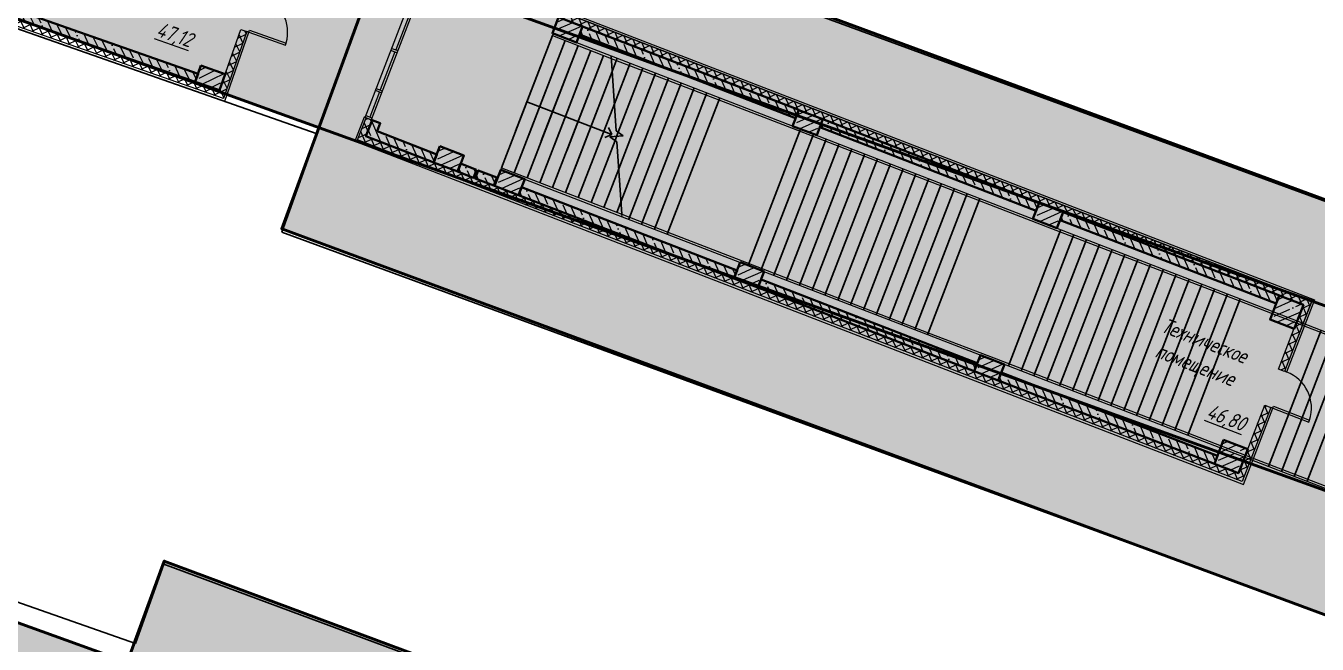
# Model space of a CAD drawing. Extents: x 11425 to 15501, y 6544 to 9114.
# Drawn here: x 11450.72 to 11480.8, y 9056.62 to 9071.02 of the extents above; entities that cross this region are included whole.
import ezdxf

# ---------------------------------------------------------------- set-up
doc = ezdxf.new("R2010")
doc.units = 0
for name, pattern in [('DASHED2', [0.375, 0.25, -0.125]), ('Overhead', [3.96875, 2.38125, -1.5875]), ('Сверху', [3.96875, 2.38125, -1.5875])]:
    doc.linetypes.add(name, pattern=pattern)
for name, color, linetype, lineweight in [('_Сверху_ - Верхние поручни', 7, 'Сверху', 9), ('Верхние поручни', 7, 'Continuous', 9), ('МГТ-АМ-АР-Разрезы', 7, 'Continuous', 9), ('МГТ-АМ-АР-Стены монолитные', 5, 'Continuous', 40), ('МГТ-АМ-АР-Штриховка монолит', 250, 'Continuous', 5), ('МГТ-АР-ЖД пути', 160, 'Continuous', 13), ('МГТ_АР_Двери_в плане', 250, 'Continuous', 9), ('МГТ_АР_Облицовка', 124, 'Continuous', 9), ('МГТ_АР_Окна', 150, 'Continuous', 9), ('МГТ_АР_Утеплитель_Линии', 192, 'Continuous', 9), ('МГТ_АР_Утеплитель_Штриховка', 194, 'Continuous', 9)]:
    doc.layers.add(name, color=color, linetype=linetype, lineweight=lineweight)
doc.layers.add('МГТ_АР_Лестницы', color=7, linetype='Continuous')
doc.styles.add('СПДС_3.5 мм', font='spds.shx', dxfattribs={"oblique": 15, "height": 350})
pattern_1 = [(23.90026, (11052.9858, 9052.29846), (-0.06431688, 0.145137525), []), (113.90026, (11052.9858, 9052.29846), (-0.145137525, -0.06431688), [])]

msp = doc.modelspace()

# ---------------------------------------------------------------- hatches: boundary and pattern name
at = {"transparency": 33554559}
h = msp.add_hatch(color=1, dxfattribs=at)
h.dxf.hatch_style = 1
h.paths.add_polyline_path([(11439.834, 9093.317), (11441.203, 9097.066), (11491.258, 9079.092), (11489.889, 9075.282)])
h.paths.add_polyline_path([(11445.667, 9109.446), (11447.035, 9113.255), (11497.091, 9095.221), (11495.722, 9091.412)])
h.paths.add_polyline_path([(11434.001, 9077.127), (11435.37, 9080.937), (11485.425, 9062.902), (11484.056, 9059.093)])
h.paths.add_polyline_path([(11428.168, 9060.938), (11429.537, 9064.688), (11479.592, 9046.654), (11478.223, 9042.904)])
h = msp.add_hatch(color=1, dxfattribs=at)
h.dxf.hatch_style = 1
h.paths.add_polyline_path([(11498.125, 9015.995), (11501.706, 9031.662), (11450.845, 9050.106), (11453.94, 9058.558), (11503.253, 9040.231), (11504.751, 9048.526), (11456.678, 9066.295), (11459.794, 9074.785), (11506.392, 9057.611), (11507.853, 9065.698), (11462.51, 9082.484), (11465.691, 9090.965), (11509.366, 9074.079), (11510.782, 9081.92), (11468.343, 9098.614), (11471.379, 9107.125), (11512.381, 9090.77), (11513.556, 9097.033), (11524.77, 9091.732), (11513.164, 9031.033), (11509.043, 9009.313)])
at = {"layer": 'МГТ-АМ-АР-Штриховка монолит', "lineweight": 9, "transparency": 33554559}
h = msp.add_hatch(dxfattribs=at)
h.set_pattern_fill('ANSI35', color=1, scale=0.05, angle=-109.2985, style=0)
h.set_pattern_definition([(295.70146, (11321.4106, 9240.53823), (0.28608843, 0.13769407), []), (295.70146, (11321.3364, 9240.32634), (0.28608843, 0.13769407), [0.396875, -0.079375, 0, -0.079375])])
h.paths.add_polyline_path([(11454.731, 9069.904), (11454.665, 9069.716), (11449.569, 9071.502), (11449.635, 9071.69)])
at = {"layer": 'МГТ-АМ-АР-Штриховка монолит', "lineweight": 9}
h = msp.add_hatch(dxfattribs=at)
h.set_pattern_fill('ANSI35', color=1, scale=0.05, angle=-21.0997, style=0)
h.set_pattern_definition([(23.90026, (11082.37482, 9040.95833), (-0.12863376, 0.29027505), []), (23.90026, (11082.58428, 9040.8775), (-0.12863376, 0.29027505), [0.396875, -0.079375, 0, -0.079375])])
h.paths.add_polyline_path([(11463.129, 9071.218), (11462.985, 9070.845), (11463.545, 9070.629), (11463.689, 9071.002)])
at = {"layer": 'МГТ-АМ-АР-Штриховка монолит', "lineweight": 9, "transparency": 33554559}
h = msp.add_hatch(dxfattribs=at)
h.set_pattern_fill('ANSI35', color=1, scale=0.05, angle=-111.0997, style=0)
h.set_pattern_definition([(293.90026, (11340.8333, 9243.79864), (0.29027505, 0.12863376), []), (293.90026, (11340.7525, 9243.58918), (0.29027505, 0.12863376), [0.396875, -0.079375, 0, -0.079375])])
h.paths.add_polyline_path([(11468.725, 9069.059), (11468.653, 9068.872), (11463.615, 9070.817), (11463.687, 9071.004)])
at = {"layer": 'МГТ-АМ-АР-Штриховка монолит', "lineweight": 9}
h = msp.add_hatch(dxfattribs=at)
h.set_pattern_fill('ANSI35', color=1, scale=0.05, angle=-19.2985, style=0)
h.set_pattern_definition([(25.701465, (11075.1811, 9027.88104), (-0.13769407, 0.28608843), []), (25.701465, (11075.393, 9027.80684), (-0.13769407, 0.28608843), [0.396875, -0.079375, 0, -0.079375])])
h.paths.add_polyline_path([(11454.796, 9070.093), (11454.664, 9069.716), (11455.23, 9069.518), (11455.363, 9069.895)])
h = msp.add_hatch(dxfattribs=at)
h.set_pattern_fill('ANSI35', color=1, scale=0.05, angle=-21.0997, style=0)
h.set_pattern_definition([(23.90026, (11087.97256, 9038.79838), (-0.12863376, 0.29027505), []), (23.90026, (11088.182, 9038.71756), (-0.12863376, 0.29027505), [0.396875, -0.079375, 0, -0.079375])])
h.paths.add_polyline_path([(11468.727, 9069.058), (11468.583, 9068.685), (11469.143, 9068.469), (11469.287, 9068.842)])
at = {"layer": 'МГТ-АМ-АР-Штриховка монолит', "lineweight": 9, "transparency": 33554559}
h = msp.add_hatch(dxfattribs=at)
h.set_pattern_fill('ANSI35', color=1, scale=0.05, angle=-111.0997, style=0)
h.set_pattern_definition([(293.90026, (11338.32385, 9244.21456), (0.29027505, 0.12863376), []), (293.90026, (11338.24303, 9244.0051), (0.29027505, 0.12863376), [0.396875, -0.079375, 0, -0.079375])])
h.paths.add_polyline_path([(11460.219, 9067.839), (11460.291, 9068.026), (11458.9, 9068.562), (11458.972, 9068.749), (11458.785, 9068.821), (11458.641, 9068.447)])
h = msp.add_hatch(dxfattribs=at)
h.set_pattern_fill('ANSI35', color=1, scale=0.05, angle=-111.0997, style=0)
h.set_pattern_definition([(293.90026, (11346.43353, 9241.63772), (0.29027505, 0.12863376), []), (293.90026, (11346.3527, 9241.42826), (0.29027505, 0.12863376), [0.396875, -0.079375, 0, -0.079375])])
h.paths.add_polyline_path([(11474.325, 9066.898), (11474.253, 9066.711), (11469.215, 9068.656), (11469.287, 9068.843)])
at = {"layer": 'МГТ-АМ-АР-Штриховка монолит', "lineweight": 9}
h = msp.add_hatch(dxfattribs=at)
h.set_pattern_fill('ANSI35', color=1, scale=0.05, angle=-21.0997, style=0)
h.set_pattern_definition([(23.90026, (11079.60742, 9037.9531), (-0.12863376, 0.29027505), []), (23.90026, (11079.81687, 9037.87227), (-0.12863376, 0.29027505), [0.396875, -0.079375, 0, -0.079375])])
h.paths.add_polyline_path([(11460.362, 9068.213), (11460.218, 9067.84), (11460.778, 9067.624), (11460.922, 9067.997)])
at = {"layer": 'МГТ-АМ-АР-Штриховка монолит', "lineweight": 9, "transparency": 33554559}
h = msp.add_hatch(dxfattribs=at)
h.set_pattern_fill('ANSI35', color=1, scale=0.05, angle=-111.0997, style=0)
h.set_pattern_definition([(293.90026, (11337.99352, 9240.6059), (0.29027505, 0.12863376), []), (293.90026, (11337.9127, 9240.39643), (0.29027505, 0.12863376), [0.396875, -0.079375, 0, -0.079375])])
h.paths.add_polyline_path([(11461.215, 9067.668), (11461.143, 9067.481), (11460.775, 9067.624), (11460.847, 9067.811)])
h = msp.add_hatch(dxfattribs=at)
h.set_pattern_fill('ANSI35', color=1, scale=0.05, angle=-111.0997, style=0)
h.set_pattern_definition([(293.90026, (11338.40583, 9240.4468), (0.29027505, 0.12863376), []), (293.90026, (11338.325, 9240.23734), (0.29027505, 0.12863376), [0.396875, -0.079375, 0, -0.079375])])
h.paths.add_polyline_path([(11461.689, 9067.485), (11461.617, 9067.298), (11461.187, 9067.465), (11461.259, 9067.652)])
at = {"layer": 'МГТ-АМ-АР-Штриховка монолит', "lineweight": 9}
h = msp.add_hatch(dxfattribs=at)
h.set_pattern_fill('ANSI35', color=1, scale=0.05, angle=-21.0997, style=0)
h.set_pattern_definition([(23.90026, (11081.02566, 9037.40628), (-0.12863376, 0.29027505), []), (23.90026, (11081.2351, 9037.32546), (-0.12863376, 0.29027505), [0.396875, -0.079375, 0, -0.079375])])
h.paths.add_polyline_path([(11461.78, 9067.666), (11461.636, 9067.293), (11462.196, 9067.077), (11462.34, 9067.45)])
at = {"layer": 'МГТ-АМ-АР-Штриховка монолит', "lineweight": 9, "transparency": 33554559}
h = msp.add_hatch(dxfattribs=at)
h.set_pattern_fill('ANSI35', color=1, scale=0.05, angle=-111.0997, style=0)
h.set_pattern_definition([(293.90026, (11339.4146, 9240.0589), (0.29027505, 0.12863376), []), (293.90026, (11339.33377, 9239.84945), (0.29027505, 0.12863376), [0.396875, -0.079375, 0, -0.079375])])
h.paths.add_polyline_path([(11467.288, 9065.326), (11467.216, 9065.139), (11462.196, 9067.077), (11462.268, 9067.264)])
at = {"layer": 'МГТ-АМ-АР-Штриховка монолит', "lineweight": 9}
h = msp.add_hatch(dxfattribs=at)
h.set_pattern_fill('ANSI35', color=1, scale=0.05, angle=-21.0997, style=0)
h.set_pattern_definition([(23.90026, (11093.5703, 9036.63842), (-0.12863376, 0.29027505), []), (23.90026, (11093.77974, 9036.5576), (-0.12863376, 0.29027505), [0.396875, -0.079375, 0, -0.079375])])
h.paths.add_polyline_path([(11474.325, 9066.898), (11474.181, 9066.525), (11474.741, 9066.309), (11474.885, 9066.682)])
at = {"layer": 'МГТ-АМ-АР-Штриховка монолит', "lineweight": 9, "transparency": 33554559}
h = msp.add_hatch(dxfattribs=at)
h.set_pattern_fill('ANSI35', color=1, scale=0.05, angle=-111.0997, style=0)
h.set_pattern_definition([(293.90026, (11352.03126, 9239.47777), (0.29027505, 0.12863376), []), (293.90026, (11351.95044, 9239.2683), (0.29027505, 0.12863376), [0.396875, -0.079375, 0, -0.079375])])
h.paths.add_polyline_path([(11479.923, 9064.738), (11479.851, 9064.551), (11474.813, 9066.496), (11474.885, 9066.683)])
at = {"layer": 'МГТ-АМ-АР-Штриховка монолит', "lineweight": 9}
h = msp.add_hatch(dxfattribs=at)
h.set_pattern_fill('ANSI35', color=1, scale=0.05, angle=-21.0997, style=0)
h.set_pattern_definition([(23.90026, (11086.60458, 9035.25315), (-0.12863376, 0.29027505), []), (23.90026, (11086.81404, 9035.17233), (-0.12863376, 0.29027505), [0.396875, -0.079375, 0, -0.079375])])
h.paths.add_polyline_path([(11467.359, 9065.513), (11467.215, 9065.14), (11467.775, 9064.924), (11467.919, 9065.297)])
at = {"layer": 'МГТ-АМ-АР-Штриховка монолит', "lineweight": 9, "transparency": 33554559}
h = msp.add_hatch(dxfattribs=at)
h.set_pattern_fill('ANSI35', color=1, scale=0.05, angle=-111.0997, style=0)
h.set_pattern_definition([(293.90026, (11344.9932, 9237.90497), (0.29027505, 0.12863376), []), (293.90026, (11344.91238, 9237.6955), (0.29027505, 0.12863376), [0.396875, -0.079375, 0, -0.079375])])
h.paths.add_polyline_path([(11472.885, 9063.165), (11472.813, 9062.978), (11467.775, 9064.924), (11467.847, 9065.11)])
at = {"layer": 'МГТ-АМ-АР-Штриховка монолит', "lineweight": 9}
h = msp.add_hatch(dxfattribs=at)
h.set_pattern_fill('ANSI35', color=1, scale=0.05, angle=-21.0997, style=0)
h.set_pattern_definition([(23.90026, (11099.09602, 9034.29188), (-0.12863376, 0.29027505), []), (23.90026, (11099.30547, 9034.21106), (-0.12863376, 0.29027505), [0.396875, -0.079375, 0, -0.079375])])
h.paths.add_polyline_path([(11479.922, 9064.738), (11479.707, 9064.179), (11480.267, 9063.963), (11480.483, 9064.523)])
h = msp.add_hatch(dxfattribs=at)
h.set_pattern_fill('ANSI35', color=1, scale=0.05, angle=-21.0997, style=0)
h.set_pattern_definition([(23.90026, (11092.2023, 9033.0932), (-0.12863376, 0.29027505), []), (23.90026, (11092.41177, 9033.01237), (-0.12863376, 0.29027505), [0.396875, -0.079375, 0, -0.079375])])
h.paths.add_polyline_path([(11472.957, 9063.353), (11472.813, 9062.98), (11473.373, 9062.764), (11473.517, 9063.137)])
at = {"layer": 'МГТ-АМ-АР-Штриховка монолит', "lineweight": 9, "transparency": 33554559}
h = msp.add_hatch(dxfattribs=at)
h.set_pattern_fill('ANSI35', color=1, scale=0.05, angle=-111.0997, style=0)
h.set_pattern_definition([(293.90026, (11350.5914, 9235.7462), (0.29027505, 0.12863376), []), (293.90026, (11350.51057, 9235.53674), (0.29027505, 0.12863376), [0.396875, -0.079375, 0, -0.079375])])
h.paths.add_polyline_path([(11478.483, 9061.006), (11478.411, 9060.82), (11473.373, 9062.765), (11473.445, 9062.951)])
at = {"layer": 'МГТ-АМ-АР-Штриховка монолит', "lineweight": 9}
h = msp.add_hatch(dxfattribs=at)
h.set_pattern_fill('ANSI35', color=1, scale=0.05, angle=-21.0997, style=0)
h.set_pattern_definition([(23.90026, (11097.79958, 9030.9334), (-0.12863376, 0.29027505), []), (23.90026, (11098.00903, 9030.85257), (-0.12863376, 0.29027505), [0.396875, -0.079375, 0, -0.079375])])
h.paths.add_polyline_path([(11478.625, 9061.38), (11478.41, 9060.821), (11478.97, 9060.605), (11479.186, 9061.165)])
at = {"layer": 'МГТ_АР_Утеплитель_Штриховка', "transparency": 33554559}
h = msp.add_hatch(dxfattribs=at)
h.set_pattern_fill('ANSI37', color=1, scale=0.05, angle=-19.2985)
h.set_pattern_definition([(25.701465, (11053.78459, 9039.3996), (-0.068847037, 0.14304422), []), (115.701465, (11053.78459, 9039.3996), (-0.14304422, -0.068847037), [])])
h.paths.add_polyline_path([(11455.725, 9070.934), (11455.867, 9070.884), (11455.321, 9069.326), (11434.215, 9076.716), (11434.265, 9076.858), (11455.23, 9069.517)])
h = msp.add_hatch(dxfattribs=at)
h.set_pattern_fill('ANSI37', color=1, scale=0.05, angle=-21.0997)
h.set_pattern_definition(pattern_1)
h.paths.add_polyline_path([(11459.868, 9072.047), (11460.067, 9072.562), (11480.677, 9064.609), (11480.046, 9062.975), (11479.906, 9063.029), (11480.48, 9064.524), (11460.153, 9072.368), (11460.008, 9071.993)])
h = msp.add_hatch(dxfattribs=at)
h.set_pattern_fill('ANSI37', color=1, scale=0.05, angle=-21.0997)
h.set_pattern_definition(pattern_1)
h.paths.add_polyline_path([(11458.644, 9068.875), (11458.784, 9068.821), (11458.64, 9068.447), (11478.97, 9060.604), (11479.582, 9062.19), (11479.722, 9062.136), (11479.056, 9060.409), (11458.446, 9068.361)])

# ---------------------------------------------------------------- linework, layer by layer
at = {"color": 1, "lineweight": 50}
for p, q in [((11435.37, 9080.937), (11485.425, 9062.902)), ((11484.056, 9059.093), (11434.001, 9077.127)), ((11429.537, 9064.688), (11479.592, 9046.654))]:
    msp.add_line(p, q, dxfattribs=at)
msp.add_lwpolyline([(11498.125, 9015.995), (11501.706, 9031.662), (11450.845, 9050.106), (11453.94, 9058.558), (11503.253, 9040.231), (11504.751, 9048.526), (11456.678, 9066.295), (11459.794, 9074.785), (11506.392, 9057.611), (11507.853, 9065.698), (11462.51, 9082.484), (11465.691, 9090.965), (11509.366, 9074.079), (11510.782, 9081.92), (11468.343, 9098.614), (11471.379, 9107.125), (11512.381, 9090.77), (11513.556, 9097.033), (11524.77, 9091.732), (11513.164, 9031.033), (11509.043, 9009.313)], close=True, dxfattribs=at)
at = {"layer": '_Сверху_ - Верхние поручни', "color": 1, "ltscale": 100}
for p, q in [((11464.353, 9070.316), (11466.884, 9069.34)), ((11464.357, 9070.261), (11466.866, 9069.293)), ((11466.866, 9069.293), (11468.452, 9068.681)), ((11466.884, 9069.34), (11468.47, 9068.728)), ((11468.452, 9068.681), (11472.93, 9066.953)), ((11468.47, 9068.728), (11472.948, 9067)), ((11472.93, 9066.953), (11474.516, 9066.341)), ((11472.948, 9067), (11474.534, 9066.388)), ((11464.605, 9066.63), (11465.678, 9066.215)), ((11464.608, 9066.575), (11465.66, 9066.169)), ((11474.516, 9066.341), (11478.994, 9064.613)), ((11474.534, 9066.388), (11479.012, 9064.66)), ((11465.66, 9066.169), (11467.246, 9065.557)), ((11465.678, 9066.215), (11467.264, 9065.603)), ((11467.246, 9065.557), (11471.725, 9063.829)), ((11467.264, 9065.603), (11471.743, 9063.875)), ((11478.994, 9064.613), (11480.58, 9064.001)), ((11479.012, 9064.66), (11480.598, 9064.048)), ((11471.743, 9063.875), (11473.329, 9063.263)), ((11480.58, 9064.001), (11485.357, 9062.158)), ((11480.598, 9064.048), (11485.375, 9062.205)), ((11471.725, 9063.829), (11473.311, 9063.217)), ((11473.329, 9063.263), (11477.807, 9061.535)), ((11473.311, 9063.217), (11477.789, 9061.489)), ((11477.789, 9061.489), (11479.375, 9060.877)), ((11477.807, 9061.535), (11479.393, 9060.923)), ((11479.375, 9060.877), (11484.151, 9059.034)), ((11479.393, 9060.923), (11484.169, 9059.08))]:
    msp.add_line(p, q, dxfattribs=at)
at = {"layer": 'Верхние поручни', "color": 1}
for p, q in [((11463.003, 9070.838), (11462.985, 9070.791)), ((11462.985, 9070.791), (11464.357, 9070.261)), ((11463.003, 9070.838), (11464.353, 9070.316)), ((11464.357, 9070.261), (11464.353, 9070.316)), ((11461.797, 9067.713), (11461.779, 9067.666)), ((11461.779, 9067.666), (11464.608, 9066.575)), ((11461.797, 9067.713), (11464.605, 9066.63)), ((11464.608, 9066.575), (11464.605, 9066.63))]:
    msp.add_line(p, q, dxfattribs=at)
at = {"layer": 'МГТ-АМ-АР-Стены монолитные', "color": 1}
for points in [[(11454.731, 9069.904), (11454.665, 9069.716), (11449.569, 9071.502), (11449.635, 9071.69)], [(11463.129, 9071.218), (11462.985, 9070.845), (11463.545, 9070.629), (11463.689, 9071.002)], [(11468.725, 9069.059), (11468.653, 9068.872), (11463.615, 9070.817), (11463.687, 9071.004)], [(11454.796, 9070.093), (11454.664, 9069.716), (11455.23, 9069.518), (11455.363, 9069.895)], [(11468.727, 9069.058), (11468.583, 9068.685), (11469.143, 9068.469), (11469.287, 9068.842)], [(11460.219, 9067.839), (11460.291, 9068.026), (11458.9, 9068.562), (11458.972, 9068.749), (11458.785, 9068.821), (11458.641, 9068.447)], [(11474.325, 9066.898), (11474.253, 9066.711), (11469.215, 9068.656), (11469.287, 9068.843)], [(11460.362, 9068.213), (11460.218, 9067.84), (11460.778, 9067.624), (11460.922, 9067.997)], [(11461.215, 9067.668), (11461.143, 9067.481), (11460.775, 9067.624), (11460.847, 9067.811)], [(11461.689, 9067.485), (11461.617, 9067.298), (11461.187, 9067.465), (11461.259, 9067.652)], [(11461.78, 9067.666), (11461.636, 9067.293), (11462.196, 9067.077), (11462.34, 9067.45)], [(11467.288, 9065.326), (11467.216, 9065.139), (11462.196, 9067.077), (11462.268, 9067.264)], [(11474.325, 9066.898), (11474.181, 9066.525), (11474.741, 9066.309), (11474.885, 9066.682)], [(11479.923, 9064.738), (11479.851, 9064.551), (11474.813, 9066.496), (11474.885, 9066.683)], [(11467.359, 9065.513), (11467.215, 9065.14), (11467.775, 9064.924), (11467.919, 9065.297)], [(11472.885, 9063.165), (11472.813, 9062.978), (11467.775, 9064.924), (11467.847, 9065.11)], [(11479.922, 9064.738), (11479.707, 9064.179), (11480.267, 9063.963), (11480.483, 9064.523)], [(11472.957, 9063.353), (11472.813, 9062.98), (11473.373, 9062.764), (11473.517, 9063.137)], [(11478.483, 9061.006), (11478.411, 9060.82), (11473.373, 9062.765), (11473.445, 9062.951)], [(11478.625, 9061.38), (11478.41, 9060.821), (11478.97, 9060.605), (11479.186, 9061.165)]]:
    msp.add_lwpolyline(points, close=True, dxfattribs=at)
at = {"layer": 'МГТ-АР-ЖД пути', "color": 1, "linetype": 'DASHED2', "lineweight": 30, "ltscale": 7000}
for p, q in [((11457.505, 9068.501), (11431.756, 9077.525)), ((11459.799, 9074.707), (11506.392, 9057.611)), ((11456.682, 9066.218), (11457.505, 9068.501)), ((11504.761, 9048.58), (11456.682, 9066.218)), ((11426.991, 9065.848), (11453.268, 9056.643)), ((11453.268, 9056.643), (11453.929, 9058.486)), ((11453.929, 9058.486), (11503.253, 9040.231))]:
    msp.add_line(p, q, dxfattribs=at)
at = {"layer": 'МГТ_АР_Двери_в плане', "color": 1, "lineweight": 18}
for p, q in [((11455.914, 9070.868), (11455.931, 9070.916)), ((11455.914, 9070.868), (11456.764, 9070.57)), ((11455.931, 9070.916), (11456.781, 9070.618)), ((11456.764, 9070.57), (11456.781, 9070.618)), ((11479.769, 9062.118), (11479.787, 9062.165)), ((11479.769, 9062.118), (11480.609, 9061.794)), ((11479.787, 9062.165), (11480.627, 9061.841)), ((11480.609, 9061.794), (11480.627, 9061.841))]:
    msp.add_line(p, q, dxfattribs=at)
at = {"layer": 'МГТ_АР_Двери_в плане', "color": 1}
for centre, start, end in [((11455.914, 9070.868), 343.9439, 70.7015), ((11479.769, 9062.118), 342.1427, 68.9003)]:
    msp.add_arc(centre, 0.902, start, end, dxfattribs=at)
at = {"layer": 'МГТ_АР_Лестницы', "color": 1}
for p, q in [((11462.985, 9070.791), (11461.797, 9067.713)), ((11463.283, 9070.676), (11462.096, 9067.598)), ((11463.582, 9070.56), (11462.394, 9067.482)), ((11463.881, 9070.445), (11462.693, 9067.367)), ((11464.179, 9070.33), (11462.991, 9067.252)), ((11464.378, 9069.956), (11463.29, 9067.137)), ((11462.391, 9069.252), (11464.348, 9068.497)), ((11464.429, 9069.201), (11463.588, 9067.022)), ((11464.367, 9068.49), (11464.205, 9068.418)), ((11464.367, 9068.49), (11464.295, 9068.651)), ((11464.348, 9068.497), (11464.367, 9068.49)), ((11464.517, 9068.539), (11464.481, 9068.445)), ((11464.445, 9068.352), (11463.887, 9066.906)), ((11464.532, 9067.69), (11464.186, 9066.791)), ((11464.584, 9066.935), (11464.484, 9066.676))]:
    msp.add_line(p, q, dxfattribs=at)
at = {"layer": 'МГТ_АР_Лестницы', "color": 1, "linetype": 'Сверху'}
for p, q in [((11462.985, 9070.791), (11461.797, 9067.713)), ((11463.283, 9070.676), (11462.096, 9067.598)), ((11463.582, 9070.56), (11462.394, 9067.482)), ((11463.881, 9070.445), (11462.693, 9067.367)), ((11464.179, 9070.33), (11462.991, 9067.252)), ((11464.378, 9069.956), (11463.29, 9067.137)), ((11464.429, 9069.201), (11463.588, 9067.022)), ((11464.517, 9068.539), (11464.481, 9068.445)), ((11464.445, 9068.352), (11463.887, 9066.906)), ((11464.532, 9067.69), (11464.186, 9066.791)), ((11464.584, 9066.935), (11464.484, 9066.676))]:
    msp.add_line(p, q, dxfattribs=at)
at = {"layer": 'МГТ_АР_Лестницы', "color": 1, "linetype": 'Continuous'}
for p, q in [((11464.472, 9068.57), (11464.353, 9070.317)), ((11464.325, 9068.435), (11464.637, 9068.456)), ((11464.489, 9068.321), (11464.325, 9068.435)), ((11464.637, 9068.456), (11464.472, 9068.57)), ((11464.605, 9066.63), (11464.489, 9068.321))]:
    msp.add_line(p, q, dxfattribs=at)
at = {"layer": 'МГТ_АР_Лестницы', "color": 1, "linetype": 'Overhead'}
for p, q in [((11464.496, 9070.262), (11464.378, 9069.956)), ((11464.481, 9068.445), (11464.445, 9068.352)), ((11464.481, 9068.445), (11464.445, 9068.352))]:
    msp.add_line(p, q, dxfattribs=at)
at = {"layer": 'МГТ_АР_Лестницы', "color": 1, "linetype": 'Overhead', "ltscale": 100}
for p, q in [((11464.496, 9070.262), (11464.378, 9069.956)), ((11464.794, 9070.147), (11464.429, 9069.201)), ((11464.794, 9070.147), (11464.429, 9069.201)), ((11465.093, 9070.032), (11464.517, 9068.539)), ((11465.093, 9070.032), (11464.517, 9068.539)), ((11465.391, 9069.916), (11464.532, 9067.69)), ((11465.391, 9069.916), (11464.532, 9067.69)), ((11465.69, 9069.801), (11464.584, 9066.935)), ((11465.69, 9069.801), (11464.584, 9066.935)), ((11465.989, 9069.686), (11464.765, 9066.514)), ((11465.989, 9069.686), (11464.765, 9066.514)), ((11466.287, 9069.571), (11465.063, 9066.399)), ((11466.287, 9069.571), (11465.063, 9066.399)), ((11466.586, 9069.456), (11465.362, 9066.283)), ((11466.586, 9069.456), (11465.362, 9066.283)), ((11466.884, 9069.34), (11465.66, 9066.168)), ((11466.884, 9069.34), (11465.66, 9066.168)), ((11468.769, 9068.613), (11467.545, 9065.441)), ((11469.067, 9068.498), (11467.843, 9065.326)), ((11469.067, 9068.498), (11467.843, 9065.326)), ((11469.366, 9068.383), (11468.142, 9065.211)), ((11469.366, 9068.383), (11468.142, 9065.211)), ((11469.664, 9068.268), (11468.44, 9065.096)), ((11469.664, 9068.268), (11468.44, 9065.096)), ((11469.963, 9068.152), (11468.739, 9064.98)), ((11469.963, 9068.152), (11468.739, 9064.98)), ((11470.261, 9068.037), (11469.037, 9064.865)), ((11470.261, 9068.037), (11469.037, 9064.865)), ((11470.56, 9067.922), (11469.336, 9064.75)), ((11470.56, 9067.922), (11469.336, 9064.75)), ((11470.859, 9067.807), (11469.635, 9064.635)), ((11470.859, 9067.807), (11469.635, 9064.635)), ((11471.157, 9067.692), (11469.933, 9064.52)), ((11471.157, 9067.692), (11469.933, 9064.52)), ((11471.456, 9067.576), (11470.232, 9064.404)), ((11471.456, 9067.576), (11470.232, 9064.404)), ((11471.754, 9067.461), (11470.53, 9064.289)), ((11471.754, 9067.461), (11470.53, 9064.289)), ((11472.053, 9067.346), (11470.829, 9064.174)), ((11472.053, 9067.346), (11470.829, 9064.174)), ((11472.351, 9067.231), (11471.127, 9064.059)), ((11472.351, 9067.231), (11471.127, 9064.059)), ((11472.65, 9067.116), (11471.426, 9063.944)), ((11472.65, 9067.116), (11471.426, 9063.944)), ((11472.948, 9067), (11471.724, 9063.828)), ((11472.948, 9067), (11471.724, 9063.828)), ((11474.833, 9066.273), (11473.609, 9063.101)), ((11474.833, 9066.273), (11473.609, 9063.101)), ((11475.131, 9066.158), (11473.907, 9062.986)), ((11475.131, 9066.158), (11473.907, 9062.986)), ((11475.43, 9066.043), (11474.206, 9062.871)), ((11475.43, 9066.043), (11474.206, 9062.871)), ((11475.729, 9065.928), (11474.505, 9062.756)), ((11475.729, 9065.928), (11474.505, 9062.756)), ((11476.027, 9065.812), (11474.803, 9062.64)), ((11476.027, 9065.812), (11474.803, 9062.64)), ((11476.326, 9065.697), (11475.102, 9062.525)), ((11476.326, 9065.697), (11475.102, 9062.525)), ((11476.624, 9065.582), (11475.4, 9062.41)), ((11476.624, 9065.582), (11475.4, 9062.41)), ((11476.923, 9065.467), (11475.699, 9062.295)), ((11476.923, 9065.467), (11475.699, 9062.295)), ((11477.221, 9065.352), (11475.997, 9062.18)), ((11477.221, 9065.352), (11475.997, 9062.18)), ((11477.52, 9065.236), (11476.296, 9062.064)), ((11477.52, 9065.236), (11476.296, 9062.064)), ((11477.818, 9065.121), (11476.594, 9061.949)), ((11477.818, 9065.121), (11476.594, 9061.949)), ((11478.117, 9065.006), (11476.893, 9061.834)), ((11478.117, 9065.006), (11476.893, 9061.834)), ((11478.415, 9064.891), (11477.191, 9061.719)), ((11478.415, 9064.891), (11477.191, 9061.719)), ((11478.714, 9064.776), (11477.49, 9061.604)), ((11478.714, 9064.776), (11477.49, 9061.604)), ((11479.013, 9064.66), (11477.789, 9061.488)), ((11479.013, 9064.66), (11477.789, 9061.488)), ((11480.897, 9063.933), (11479.673, 9060.761)), ((11480.897, 9063.933), (11479.673, 9060.761)), ((11481.196, 9063.818), (11479.972, 9060.646)), ((11481.196, 9063.818), (11479.972, 9060.646)), ((11481.494, 9063.703), (11480.27, 9060.531)), ((11481.494, 9063.703), (11480.27, 9060.531)), ((11481.793, 9063.588), (11480.569, 9060.416)), ((11481.793, 9063.588), (11480.569, 9060.416))]:
    msp.add_line(p, q, dxfattribs=at)
at = {"layer": 'МГТ_АР_Облицовка', "color": 1}
for points in [[(11434.215, 9076.716), (11434.199, 9076.669), (11455.352, 9069.262), (11455.914, 9070.868), (11455.867, 9070.884), (11455.321, 9069.326)], [(11459.868, 9072.047), (11459.822, 9072.065), (11460.038, 9072.626), (11480.741, 9064.638), (11480.093, 9062.959), (11480.047, 9062.977), (11480.677, 9064.609), (11460.067, 9072.562)], [(11458.644, 9068.875), (11458.598, 9068.893), (11458.381, 9068.333), (11479.085, 9060.344), (11479.769, 9062.118), (11479.722, 9062.136), (11479.056, 9060.409), (11458.446, 9068.361)]]:
    msp.add_lwpolyline(points, close=True, dxfattribs=at)
at = {"layer": 'МГТ_АР_Окна', "color": 1}
for p, q in [((11459.677, 9071.344), (11459.335, 9070.458)), ((11459.317, 9070.411), (11458.975, 9069.525)), ((11458.957, 9069.478), (11458.732, 9068.895))]:
    msp.add_line(p, q, dxfattribs=at)
for points in [[(11459.845, 9072.057), (11459.985, 9072.003), (11458.761, 9068.83), (11458.621, 9068.884)], [(11459.242, 9070.494), (11459.382, 9070.44), (11459.364, 9070.393), (11459.224, 9070.447)], [(11458.882, 9069.561), (11459.022, 9069.507), (11459.004, 9069.46), (11458.864, 9069.514)], [(11458.639, 9068.931), (11458.779, 9068.877), (11458.761, 9068.83), (11458.621, 9068.884)]]:
    msp.add_lwpolyline(points, close=True, dxfattribs=at)
at = {"layer": 'МГТ_АР_Утеплитель_Линии', "color": 1}
for points in [[(11455.725, 9070.934), (11455.867, 9070.884), (11455.321, 9069.326), (11434.215, 9076.716), (11434.265, 9076.858), (11455.23, 9069.517)], [(11459.868, 9072.047), (11460.067, 9072.562), (11480.677, 9064.609), (11480.046, 9062.975), (11479.906, 9063.029), (11480.48, 9064.524), (11460.153, 9072.368), (11460.008, 9071.993)], [(11458.644, 9068.875), (11458.784, 9068.821), (11458.64, 9068.447), (11478.97, 9060.604), (11479.582, 9062.19), (11479.722, 9062.136), (11479.056, 9060.409), (11458.446, 9068.361)]]:
    msp.add_lwpolyline(points, close=True, dxfattribs=at)

# ---------------------------------------------------------------- texts
at = {"layer": 'МГТ-АМ-АР-Разрезы', "color": 1, "extrusion": (2.43315e-09, 8.20667e-11, 1), "insert": (11454.243, 9070.98), "char_height": 0.35, "width": 0.85325, "attachment_point": 2, "text_direction": (0.943809, -0.33049, 0), "line_spacing_factor": 1.022766, "style": 'СПДС_3.5 мм'}
msp.add_mtext('{\\L47,12}', dxfattribs=at)
at = {"layer": 'МГТ-АМ-АР-Разрезы', "color": 1, "extrusion": (2.43453e-09, 5.54779e-12, 1), "char_height": 0.35, "width": 0.85325, "attachment_point": 2, "text_direction": (0.932955, -0.359993, 0), "line_spacing_factor": 1.022766, "style": 'СПДС_3.5 мм'}
for s, insert in [('Техническое помещение', (11478.244, 9063.853)), ('{\\L46,80}', (11478.754, 9062.065))]:
    msp.add_mtext(s, dxfattribs=dict(at, insert=insert))

doc.saveas('drawing.dxf')
